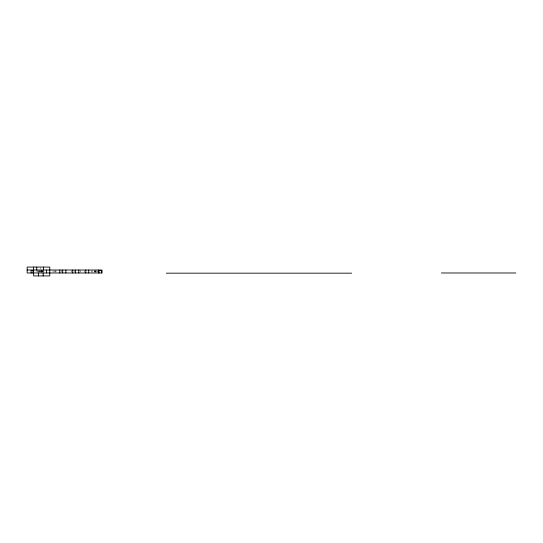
<?xml version="1.0" encoding="UTF-8"?>
<svg xmlns="http://www.w3.org/2000/svg" width="543" height="543" viewBox="0 0 543 543"><rect width="100%" height="100%" fill="white"/><g stroke="black" fill="none" stroke-linecap="round" stroke-linejoin="round"><path stroke-width="0.41" stroke-dasharray="2.71 2.04" d="M97.38 270.516L97.38 272.158M96.844 270.516L96.844 272.158M95.853 270.76L95.853 272.24M95.534 270.516L95.466 272.24M95.154 270.516L95.154 272.158M94.346 270.516L94.346 272.158M94.238 270.516L94.238 272.158M92.167 270.516L92.167 272.484M91.781 270.516L91.781 272.158M84.165 270.516L84.165 272.484M80.737 270.516L80.737 272.158M74.581 270.516L74.581 272.158M71.683 270.516L71.683 272.158M61.366 270.516L61.366 272.158M55.963 270.516L55.963 272.24M55.746 270.516L55.746 272.158M54.653 270.516L54.653 272.158M53.051 270.516L53.051 272.24M43.834 270.516L43.834 272.24M43.053 270.516L43.053 272.158M42.612 270.516L42.612 272.158M42.49 270.516L42.49 272.158M42.015 270.516L42.015 272.158M41.506 270.516L41.506 272.158M41.336 270.516L41.336 272.24M41.22 270.02L41.22 272.24M41.003 270.516L41.003 272.158M40.311 267.556L40.311 268.873M40.141 270.516L40.141 272.158M40.046 270.516L40.046 272.158M39.225 270.516L39.225 272.158M39.035 270.76L39.035 272.24M38.804 270.516L38.804 272.158M37.881 270.516L37.881 272.158M36.944 270.02L36.944 272.24"/><path stroke-width="0.81" d="M27.15 270.02L102.064 270.02L102.064 272.98L27.15 272.98L27.15 267.068L49.786 267.068L49.786 275.932L33.639 275.932L33.639 267.068M441.364 272.98L515.85 272.98M166.334 273.17L351.674 273.17M101.589 272.98L101.589 270.516L99.03 270.516L99.03 272.98M98.602 270.02L98.602 272.98M88.74 270.02L88.74 272.98M85.842 270.02L85.842 272.98M78.81 270.02L78.81 272.98M75.613 270.02L75.613 272.98M72.721 270.02L72.721 272.98M65.893 270.02L65.893 272.98M62.689 270.02L62.689 272.98M59.791 270.02L59.791 272.98M46.63 270.02L46.63 272.98M43.583 267.068L43.583 270.02M43.162 272.98L43.162 275.932M38.404 272.98L38.404 275.932M36.754 267.068L36.754 270.02M33.028 272.98L33.028 270.516L31.1 270.516L31.1 272.98"/></g></svg>
